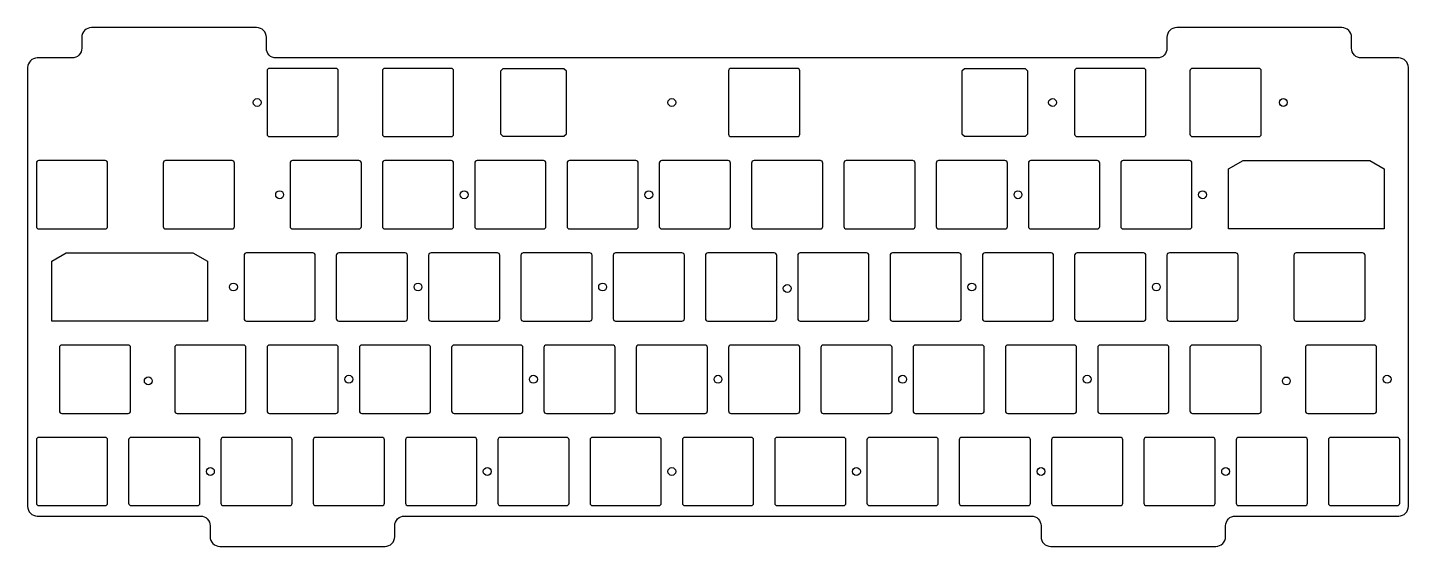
# Model space of a CAD drawing. Header units: millimetres. Extents: x -357 to -72, y 98 to 205.
import ezdxf

# ---------------------------------------------------------------- set-up
doc = ezdxf.new("R2010")
doc.units = ezdxf.units.MM
doc.layers.get('0').update_dxf_attribs({"linetype": 'CONTINUOUS'})

msp = doc.modelspace()

# ---------------------------------------------------------------- linework, layer by layer
for points in [[(-356.81, 196.55), (-356.81, 105.91, 0.414207), (-354.81, 103.91), (-321.14, 103.91, -0.414214), (-319.14, 101.91), (-319.14, 99.64, 0.414214), (-317.14, 97.64), (-283.04, 97.64, 0.414214), (-281.04, 99.64), (-281.04, 101.91, -0.414214), (-279.04, 103.91), (-149.64, 103.91, -0.414214), (-147.64, 101.91), (-147.64, 99.64, 0.414214), (-145.64, 97.64), (-111.54, 97.64, 0.414214), (-109.54, 99.64), (-109.54, 101.91, -0.414214), (-107.54, 103.91), (-73.81, 103.91, 0.41412), (-71.81, 105.91), (-71.81, 196.55, 0.40793), (-73.81, 198.51), (-81.54, 198.51, -0.414214), (-83.54, 200.51), (-83.54, 202.78, 0.414214), (-85.54, 204.78), (-119.64, 204.78, 0.414214), (-121.64, 202.78), (-121.64, 200.51, -0.414214), (-123.64, 198.51), (-305.54, 198.51, -0.414214), (-307.54, 200.51), (-307.54, 202.78, 0.414214), (-309.54, 204.78), (-343.64, 204.78, 0.414214), (-345.64, 202.78), (-345.64, 200.51, -0.414214), (-347.64, 198.51), (-354.81, 198.51, 0.408044)], [(-306.89, 182.26), (-293.19, 182.26, 0.414214), (-292.69, 182.76), (-292.69, 195.86, 0.414214), (-293.19, 196.36), (-306.89, 196.36, 0.414214), (-307.39, 195.86), (-307.39, 182.76, 0.414214)], [(-283.08, 182.26), (-269.38, 182.26, 0.414214), (-268.88, 182.76), (-268.88, 195.86, 0.414214), (-269.38, 196.36), (-283.08, 196.36, 0.414214), (-283.58, 195.86), (-283.58, 182.76, 0.414214)], [(-211.64, 182.26), (-197.94, 182.26, 0.414214), (-197.44, 182.76), (-197.44, 195.86, 0.414214), (-197.94, 196.36), (-211.64, 196.36, 0.414214), (-212.14, 195.86), (-212.14, 182.76, 0.414214)], [(-140.2, 182.26), (-126.5, 182.26, 0.414214), (-126, 182.76), (-126, 195.86, 0.414214), (-126.5, 196.36), (-140.2, 196.36, 0.414214), (-140.7, 195.86), (-140.7, 182.76, 0.414214)], [(-116.39, 182.26), (-102.69, 182.26, 0.414214), (-102.19, 182.76), (-102.19, 195.86, 0.414214), (-102.69, 196.36), (-116.39, 196.36, 0.414214), (-116.89, 195.86), (-116.89, 182.76, 0.414214)], [(-354.51, 163.21), (-340.81, 163.21, 0.414214), (-340.31, 163.71), (-340.31, 176.81, 0.414214), (-340.81, 177.31), (-354.51, 177.31, 0.414214), (-355.01, 176.81), (-355.01, 163.71, 0.414214)], [(-328.32, 163.21), (-314.62, 163.21, 0.414214), (-314.12, 163.71), (-314.12, 176.81, 0.414214), (-314.62, 177.31), (-328.32, 177.31, 0.414214), (-328.82, 176.81), (-328.82, 163.71, 0.414214)], [(-302.13, 163.21), (-288.43, 163.21, 0.414214), (-287.93, 163.71), (-287.93, 176.81, 0.414214), (-288.43, 177.31), (-302.13, 177.31, 0.414214), (-302.63, 176.81), (-302.63, 163.71, 0.414214)], [(-283.08, 163.21), (-269.38, 163.21, 0.414214), (-268.88, 163.71), (-268.88, 176.81, 0.414214), (-269.38, 177.31), (-283.08, 177.31, 0.414214), (-283.58, 176.81), (-283.58, 163.71, 0.414214)], [(-264.03, 163.21), (-250.33, 163.21, 0.414214), (-249.83, 163.71), (-249.83, 176.81, 0.414214), (-250.33, 177.31), (-264.03, 177.31, 0.414214), (-264.53, 176.81), (-264.53, 163.71, 0.414214)], [(-244.98, 163.21), (-231.28, 163.21, 0.414214), (-230.78, 163.71), (-230.78, 176.81, 0.414214), (-231.28, 177.31), (-244.98, 177.31, 0.414214), (-245.48, 176.81), (-245.48, 163.71, 0.414214)], [(-225.93, 163.21), (-212.23, 163.21, 0.414214), (-211.73, 163.71), (-211.73, 176.81, 0.414214), (-212.23, 177.31), (-225.93, 177.31, 0.414214), (-226.43, 176.81), (-226.43, 163.71, 0.414214)], [(-206.88, 163.21), (-193.18, 163.21, 0.414214), (-192.68, 163.71), (-192.68, 176.81, 0.414214), (-193.18, 177.31), (-206.88, 177.31, 0.414214), (-207.38, 176.81), (-207.38, 163.71, 0.414214)], [(-187.83, 163.21), (-174.13, 163.21, 0.414214), (-173.63, 163.71), (-173.63, 176.81, 0.414214), (-174.13, 177.31), (-187.83, 177.31, 0.414214), (-188.33, 176.81), (-188.33, 163.71, 0.414214)], [(-168.78, 163.21), (-155.08, 163.21, 0.414214), (-154.58, 163.71), (-154.58, 176.81, 0.414214), (-155.08, 177.31), (-168.78, 177.31, 0.414214), (-169.28, 176.81), (-169.28, 163.71, 0.414214)], [(-149.73, 163.21), (-136.03, 163.21, 0.414214), (-135.53, 163.71), (-135.53, 176.81, 0.414214), (-136.03, 177.31), (-149.73, 177.31, 0.414214), (-150.23, 176.81), (-150.23, 163.71, 0.414214)], [(-130.68, 163.21), (-116.98, 163.21, 0.414214), (-116.48, 163.71), (-116.48, 176.81, 0.414214), (-116.98, 177.31), (-130.68, 177.31, 0.414214), (-131.18, 176.81), (-131.18, 163.71, 0.414214)], [(-311.65, 144.16), (-297.95, 144.16, 0.414214), (-297.45, 144.66), (-297.45, 157.76, 0.414214), (-297.95, 158.26), (-311.65, 158.26, 0.414214), (-312.15, 157.76), (-312.15, 144.66, 0.414214)], [(-292.6, 144.16), (-278.9, 144.16, 0.414214), (-278.4, 144.66), (-278.4, 157.76, 0.414214), (-278.9, 158.26), (-292.6, 158.26, 0.414214), (-293.1, 157.76), (-293.1, 144.66, 0.414214)], [(-273.55, 144.16), (-259.85, 144.16, 0.414214), (-259.35, 144.66), (-259.35, 157.76, 0.414214), (-259.85, 158.26), (-273.55, 158.26, 0.414214), (-274.05, 157.76), (-274.05, 144.66, 0.414214)], [(-254.5, 144.16), (-240.8, 144.16, 0.414214), (-240.3, 144.66), (-240.3, 157.76, 0.414214), (-240.8, 158.26), (-254.5, 158.26, 0.414214), (-255, 157.76), (-255, 144.66, 0.414214)], [(-235.45, 144.16), (-221.75, 144.16, 0.414214), (-221.25, 144.66), (-221.25, 157.76, 0.414214), (-221.75, 158.26), (-235.45, 158.26, 0.414214), (-235.95, 157.76), (-235.95, 144.66, 0.414214)], [(-216.4, 144.16), (-202.7, 144.16, 0.414214), (-202.2, 144.66), (-202.2, 157.76, 0.414214), (-202.7, 158.26), (-216.4, 158.26, 0.414214), (-216.9, 157.76), (-216.9, 144.66, 0.414214)], [(-197.35, 144.16), (-183.65, 144.16, 0.414214), (-183.15, 144.66), (-183.15, 157.76, 0.414214), (-183.65, 158.26), (-197.35, 158.26, 0.414214), (-197.85, 157.76), (-197.85, 144.66, 0.414214)], [(-178.3, 144.16), (-164.6, 144.16, 0.414214), (-164.1, 144.66), (-164.1, 157.76, 0.414214), (-164.6, 158.26), (-178.3, 158.26, 0.414214), (-178.8, 157.76), (-178.8, 144.66, 0.414214)], [(-159.25, 144.16), (-145.55, 144.16, 0.414214), (-145.05, 144.66), (-145.05, 157.76, 0.414214), (-145.55, 158.26), (-159.25, 158.26, 0.414214), (-159.75, 157.76), (-159.75, 144.66, 0.414214)], [(-140.2, 144.16), (-126.5, 144.16, 0.414214), (-126, 144.66), (-126, 157.76, 0.414214), (-126.5, 158.26), (-140.2, 158.26, 0.414214), (-140.7, 157.76), (-140.7, 144.66, 0.414214)], [(-121.15, 144.16), (-107.45, 144.16, 0.414214), (-106.95, 144.66), (-106.95, 157.76, 0.414214), (-107.45, 158.26), (-121.15, 158.26, 0.414214), (-121.65, 157.76), (-121.65, 144.66, 0.414214)], [(-94.96, 144.16), (-81.26, 144.16, 0.414214), (-80.76, 144.66), (-80.76, 157.76, 0.414214), (-81.26, 158.26), (-94.96, 158.26, 0.414214), (-95.46, 157.76), (-95.46, 144.66, 0.414214)], [(-349.75, 125.11), (-336.05, 125.11, 0.414214), (-335.55, 125.61), (-335.55, 138.71, 0.414214), (-336.05, 139.21), (-349.75, 139.21, 0.414214), (-350.25, 138.71), (-350.25, 125.61, 0.414214)], [(-325.94, 125.11), (-312.24, 125.11, 0.414214), (-311.74, 125.61), (-311.74, 138.71, 0.414214), (-312.24, 139.21), (-325.94, 139.21, 0.414214), (-326.44, 138.71), (-326.44, 125.61, 0.414214)], [(-306.89, 125.11), (-293.19, 125.11, 0.414214), (-292.69, 125.61), (-292.69, 138.71, 0.414214), (-293.19, 139.21), (-306.89, 139.21, 0.414214), (-307.39, 138.71), (-307.39, 125.61, 0.414214)], [(-287.84, 125.11), (-274.14, 125.11, 0.414214), (-273.64, 125.61), (-273.64, 138.71, 0.414214), (-274.14, 139.21), (-287.84, 139.21, 0.414214), (-288.34, 138.71), (-288.34, 125.61, 0.414214)], [(-268.79, 125.11), (-255.09, 125.11, 0.414214), (-254.59, 125.61), (-254.59, 138.71, 0.414214), (-255.09, 139.21), (-268.79, 139.21, 0.414214), (-269.29, 138.71), (-269.29, 125.61, 0.414214)], [(-249.74, 125.11), (-236.04, 125.11, 0.414214), (-235.54, 125.61), (-235.54, 138.71, 0.414214), (-236.04, 139.21), (-249.74, 139.21, 0.414214), (-250.24, 138.71), (-250.24, 125.61, 0.414214)], [(-230.69, 125.11), (-216.99, 125.11, 0.414214), (-216.49, 125.61), (-216.49, 138.71, 0.414214), (-216.99, 139.21), (-230.69, 139.21, 0.414214), (-231.19, 138.71), (-231.19, 125.61, 0.414214)], [(-211.64, 125.11), (-197.94, 125.11, 0.414214), (-197.44, 125.61), (-197.44, 138.71, 0.414214), (-197.94, 139.21), (-211.64, 139.21, 0.414214), (-212.14, 138.71), (-212.14, 125.61, 0.414214)], [(-192.59, 125.11), (-178.89, 125.11, 0.414214), (-178.39, 125.61), (-178.39, 138.71, 0.414214), (-178.89, 139.21), (-192.59, 139.21, 0.414214), (-193.09, 138.71), (-193.09, 125.61, 0.414214)], [(-173.54, 125.11), (-159.84, 125.11, 0.414214), (-159.34, 125.61), (-159.34, 138.71, 0.414214), (-159.84, 139.21), (-173.54, 139.21, 0.414214), (-174.04, 138.71), (-174.04, 125.61, 0.414214)], [(-154.49, 125.11), (-140.79, 125.11, 0.414214), (-140.29, 125.61), (-140.29, 138.71, 0.414214), (-140.79, 139.21), (-154.49, 139.21, 0.414214), (-154.99, 138.71), (-154.99, 125.61, 0.414214)], [(-135.44, 125.11), (-121.74, 125.11, 0.414214), (-121.24, 125.61), (-121.24, 138.71, 0.414214), (-121.74, 139.21), (-135.44, 139.21, 0.414214), (-135.94, 138.71), (-135.94, 125.61, 0.414214)], [(-116.39, 125.11), (-102.69, 125.11, 0.414214), (-102.19, 125.61), (-102.19, 138.71, 0.414214), (-102.69, 139.21), (-116.39, 139.21, 0.414214), (-116.89, 138.71), (-116.89, 125.61, 0.414214)], [(-92.58, 125.11), (-78.88, 125.11, 0.414214), (-78.38, 125.61), (-78.38, 138.71, 0.414214), (-78.88, 139.21), (-92.58, 139.21, 0.414214), (-93.08, 138.71), (-93.08, 125.61, 0.414214)], [(-354.51, 106.06), (-340.81, 106.06, 0.414214), (-340.31, 106.56), (-340.31, 119.66, 0.414214), (-340.81, 120.16), (-354.51, 120.16, 0.414214), (-355.01, 119.66), (-355.01, 106.56, 0.414214)], [(-335.46, 106.06), (-321.76, 106.06, 0.414214), (-321.26, 106.56), (-321.26, 119.66, 0.414214), (-321.76, 120.16), (-335.46, 120.16, 0.414214), (-335.96, 119.66), (-335.96, 106.56, 0.414214)], [(-316.41, 106.06), (-302.71, 106.06, 0.414214), (-302.21, 106.56), (-302.21, 119.66, 0.414214), (-302.71, 120.16), (-316.41, 120.16, 0.414214), (-316.91, 119.66), (-316.91, 106.56, 0.414214)], [(-297.36, 106.06), (-283.66, 106.06, 0.414214), (-283.16, 106.56), (-283.16, 119.66, 0.414214), (-283.66, 120.16), (-297.36, 120.16, 0.414214), (-297.86, 119.66), (-297.86, 106.56, 0.414214)], [(-278.31, 106.06), (-264.61, 106.06, 0.414214), (-264.11, 106.56), (-264.11, 119.66, 0.414214), (-264.61, 120.16), (-278.31, 120.16, 0.414214), (-278.81, 119.66), (-278.81, 106.56, 0.414214)], [(-259.26, 106.06), (-245.56, 106.06, 0.414214), (-245.06, 106.56), (-245.06, 119.66, 0.414214), (-245.56, 120.16), (-259.26, 120.16, 0.414214), (-259.76, 119.66), (-259.76, 106.56, 0.414214)], [(-240.21, 106.06), (-226.51, 106.06, 0.414214), (-226.01, 106.56), (-226.01, 119.66, 0.414214), (-226.51, 120.16), (-240.21, 120.16, 0.414214), (-240.71, 119.66), (-240.71, 106.56, 0.414214)], [(-221.16, 106.06), (-207.46, 106.06, 0.414214), (-206.96, 106.56), (-206.96, 119.66, 0.414214), (-207.46, 120.16), (-221.16, 120.16, 0.414214), (-221.66, 119.66), (-221.66, 106.56, 0.414214)], [(-202.11, 106.06), (-188.41, 106.06, 0.414214), (-187.91, 106.56), (-187.91, 119.66, 0.414214), (-188.41, 120.16), (-202.11, 120.16, 0.414214), (-202.61, 119.66), (-202.61, 106.56, 0.414214)], [(-183.06, 106.06), (-169.36, 106.06, 0.414214), (-168.86, 106.56), (-168.86, 119.66, 0.414214), (-169.36, 120.16), (-183.06, 120.16, 0.414214), (-183.56, 119.66), (-183.56, 106.56, 0.414214)], [(-164.01, 106.06), (-150.31, 106.06, 0.414214), (-149.81, 106.56), (-149.81, 119.66, 0.414214), (-150.31, 120.16), (-164.01, 120.16, 0.414214), (-164.51, 119.66), (-164.51, 106.56, 0.414214)], [(-144.96, 106.06), (-131.26, 106.06, 0.414214), (-130.76, 106.56), (-130.76, 119.66, 0.414214), (-131.26, 120.16), (-144.96, 120.16, 0.414214), (-145.46, 119.66), (-145.46, 106.56, 0.414214)], [(-125.91, 106.06), (-112.21, 106.06, 0.414214), (-111.71, 106.56), (-111.71, 119.66, 0.414214), (-112.21, 120.16), (-125.91, 120.16, 0.414214), (-126.41, 119.66), (-126.41, 106.56, 0.414214)], [(-106.86, 106.06), (-93.16, 106.06, 0.414214), (-92.66, 106.56), (-92.66, 119.66, 0.414214), (-93.16, 120.16), (-106.86, 120.16, 0.414214), (-107.36, 119.66), (-107.36, 106.56, 0.414214)], [(-87.81, 106.06), (-74.11, 106.06, 0.414214), (-73.61, 106.56), (-73.61, 119.66, 0.414214), (-74.11, 120.16), (-87.81, 120.16, 0.414214), (-88.31, 119.66), (-88.31, 106.56, 0.414214)]]:
    msp.add_lwpolyline(points, format="xyb", close=True)
for points in [[(-258.71, 182.36), (-246.11, 182.36), (-245.61, 182.86), (-245.61, 195.76), (-246.11, 196.26), (-258.71, 196.26), (-259.21, 195.76), (-259.21, 182.86)], [(-163.46, 182.36), (-150.86, 182.36), (-150.36, 182.86), (-150.36, 195.76), (-150.86, 196.26), (-163.46, 196.26), (-163.96, 195.76), (-163.96, 182.86)], [(-108.94, 163.21), (-108.94, 175.58), (-105.94, 177.31), (-79.79, 177.31), (-76.79, 175.58), (-76.79, 163.21)], [(-351.83, 144.16), (-351.83, 156.53), (-348.83, 158.26), (-322.68, 158.26), (-319.68, 156.53), (-319.68, 144.16)]]:
    msp.add_lwpolyline(points, close=True)
for centre, radius in [((-309.43, 189.31), 0.812), ((-223.84, 189.31), 0.812), ((-145.26, 189.31), 0.811), ((-97.63, 189.31), 0.811), ((-304.8, 170.26), 0.811), ((-266.7, 170.26), 0.811), ((-228.6, 170.26), 0.811), ((-152.4, 170.26), 0.811), ((-114.3, 170.26), 0.811), ((-314.33, 151.21), 0.811), ((-276.23, 151.21), 0.811), ((-238.13, 151.21), 0.811), ((-200.03, 150.91), 0.811), ((-161.93, 151.21), 0.811), ((-123.83, 151.21), 0.811), ((-331.91, 131.82), 0.811), ((-290.51, 132.16), 0.811), ((-252.41, 132.16), 0.811), ((-214.31, 132.16), 0.811), ((-176.21, 132.16), 0.811), ((-138.11, 132.16), 0.811), ((-97.01, 131.81), 0.811), ((-76.2, 132.16), 0.811), ((-319.09, 113.11), 0.812), ((-261.94, 113.11), 0.811), ((-223.84, 113.11), 0.811), ((-185.74, 113.11), 0.811), ((-147.64, 113.11), 0.811), ((-109.54, 113.11), 0.811)]:
    msp.add_circle(centre, radius)

doc.saveas('drawing.dxf')
